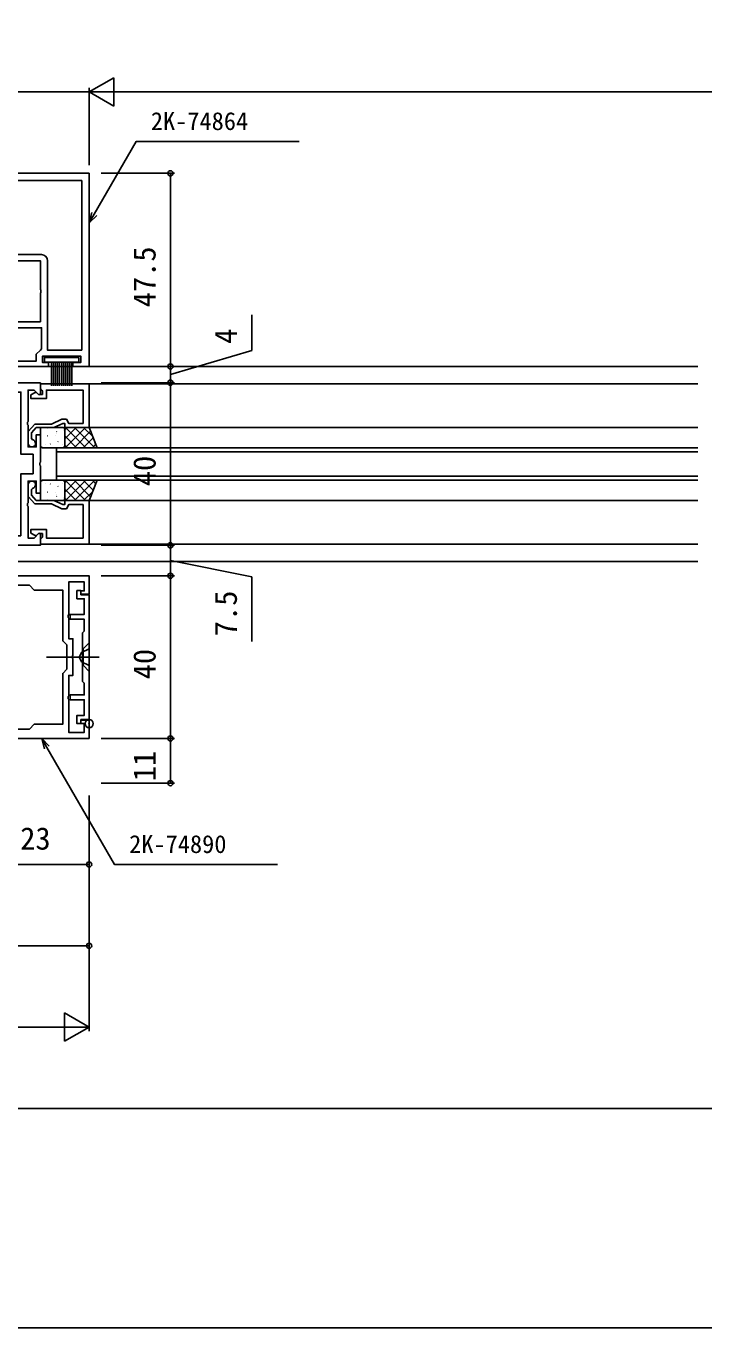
# Model space of a CAD drawing. Units: millimetres, scale not verified. Extents: x -437 to 438, y -681 to 679.
# Drawn here: x 25.3 to 192.1, y -681.2 to -361 of the extents above; entities that cross this region are included whole.
import ezdxf
from ezdxf.enums import TextEntityAlignment as Align

# ---------------------------------------------------------------- set-up
doc = ezdxf.new("R2010")
doc.units = ezdxf.units.MM
doc.header["$LTSCALE"] = 4
doc.header["$PDMODE"] = 32
doc.header["$PDSIZE"] = 2
for name, color, linetype in [('0-2_YKK_11', 7, 'Continuous'), ('0-3_YKK_12', 2, 'Continuous'), ('0-4_YKK_13', 4, 'Continuous'), ('0-6_YKK_D', 6, 'Continuous'), ('0-7_YKK_ZWAK', 7, 'Continuous')]:
    doc.layers.add(name, color=color, linetype=linetype)
doc.styles.add('ＭＳ ゴシック', font='')
doc.styles.get('ＭＳ ゴシック').set_extended_font_data('MS Gothic')

msp = doc.modelspace()

# ---------------------------------------------------------------- linework, layer by layer
at = {"layer": '0-2_YKK_11'}
for points in [[(5.8, -444.7), (30.8, -444.7), (30.8, -443.7), (29.3, -443.7), (29.3, -442.2), (38.8, -442.2), (38.8, -443.7), (36.8, -443.7), (36.8, -444.7), (40.8, -444.7), (40.8, -397.2), (5.8, -397.2)], [(39, -440.7), (39, -399), (7.6, -399), (7.6, -415.7), (10.3, -415.7), (10.8, -415.2), (13.7, -415.2), (14.772, -415.7), (17.8, -415.7)], [(17.8, -418.7), (28.8, -418.7), (28.8, -425.742), (28.92, -425.925), (28.92, -426.475), (28.8, -426.658), (28.8, -433.7), (17.8, -433.7)], [(19.279, -416.95), (19.575, -417.2), (29.1, -417.2)], [(30.6, -418.7), (30.6, -440.7), (39, -440.7)], [(9.1, -443.4), (27.8, -443.4), (27.8, -441.7), (28.8, -440.7), (29.1, -440.4), (29.1, -435.2), (19.8, -435.2), (18.3, -437.342), (18.3, -437.6)], [(28.8, -448.7), (5.8, -448.7)], [(25.8, -478.242), (25.8, -472.9), (27.8, -472.9), (27.8, -475.9), (28.8, -475.9), (28.8, -469.158), (28.68, -468.975), (28.68, -468.425), (28.8, -468.242), (28.8, -461.5), (27.8, -461.5), (27.8, -464.5), (25.8, -464.5), (25.8, -459.158), (25.68, -458.975), (25.68, -458.425), (25.8, -458.242), (25.8, -450.5), (27.276, -450.5), (28.43, -451.654), (28.8, -451.5), (28.8, -448.7)], [(40.8, -449), (28.8, -449), (28.8, -450.2), (29.1, -450.5), (29.3, -450.7), (29.3, -451.6), (28.35, -451.6), (27.85, -451.1), (27.539, -451.1), (26.5, -451.7), (26.5, -452.6), (30.3, -452.6), (30.3, -450.5), (39.3, -450.5), (39.3, -458.7), (35.8, -458.7), (35.223, -457.7), (34.078, -457.7), (31.505, -458.9), (27.45, -458.9), (25.8, -460.687), (25.8, -463.6)], [(26.85, -462.713), (26.6, -462.417), (26.6, -461), (27.8, -459.7), (32.155, -459.7), (34.3, -458.7), (34.8, -458.7), (34.8, -459.7), (40.8, -459.7), (40.8, -449)], [(40.8, -488.4), (28.8, -488.4), (28.8, -487.2), (29.1, -486.9), (29.3, -486.7), (29.3, -485.8), (28.35, -485.8), (27.85, -486.3), (27.539, -486.3), (26.5, -485.7), (26.5, -484.8), (30.3, -484.8), (30.3, -486.9), (39.3, -486.9), (39.3, -478.7), (35.8, -478.7), (35.223, -479.7), (34.078, -479.7), (31.505, -478.5), (27.45, -478.5), (25.8, -476.713), (25.8, -473.8)], [(26.85, -474.687), (26.6, -474.983), (26.6, -476.4), (27.8, -477.7), (32.155, -477.7), (34.3, -478.7), (34.8, -478.7), (34.8, -477.7), (40.8, -477.7), (40.8, -488.4)], [(5.8, -488.7), (28.8, -488.7), (28.8, -485.9), (28.43, -485.746), (27.276, -486.9), (25.8, -486.9), (25.8, -479.158), (25.68, -478.975), (25.68, -478.425), (25.8, -478.242)], [(17.8, -496.2), (40.8, -496.2), (40.8, -500.7), (38.8, -500.7), (38.8, -499.9), (39.6, -499.9), (39.6, -497.7), (35.8, -497.7), (35.8, -505.742), (35.68, -505.925), (35.68, -506.475), (35.8, -506.658), (35.8, -511.7), (36.8, -511.7), (36.8, -515.742), (36.68, -515.925), (36.68, -516.475), (36.8, -516.658), (36.8, -520.7), (35.8, -520.7), (35.8, -525.742), (35.68, -525.925), (35.68, -526.475), (35.8, -526.658), (35.8, -534.7), (39.6, -534.7), (39.6, -532.5), (38.8, -532.5), (38.8, -531.7), (40.8, -531.7), (40.8, -536.2), (17.8, -536.2)]]:
    msp.add_lwpolyline(points, dxfattribs=at)
for points in [[(24, -486.4), (24, -471.1), (27, -471.1), (27, -466.3), (24, -466.3), (24, -451), (20.5, -451), (19.3, -452.2), (12.3, -452.2), (12.3, -464.7), (11.3, -465.7), (11.3, -471.7), (12.3, -472.7), (12.3, -485.2), (19.3, -485.2), (20.5, -486.4)], [(22.6, -533.9), (22.6, -518.6), (19.6, -518.6), (19.6, -513.8), (22.6, -513.8), (22.6, -498.5), (26.1, -498.5), (27.3, -499.7), (34.3, -499.7), (34.3, -512.2), (35.3, -513.2), (35.3, -519.2), (34.3, -520.2), (34.3, -532.7), (27.3, -532.7), (26.1, -533.9)], [(40.8, -531.55), (40.8, -500.85), (38.8, -500.85), (38.8, -499.85), (37.8, -499.85), (37.8, -501.85), (39.6, -501.85), (39.6, -505.7), (36.1, -505.7), (36.1, -506.9), (39.6, -506.9), (39.6, -509.8), (39.2, -510.2), (39.2, -522.2), (39.6, -522.6), (39.6, -525.5), (36.1, -525.5), (36.1, -526.7), (39.6, -526.7), (39.6, -530.55), (37.8, -530.55), (37.8, -532.55), (38.8, -532.55), (38.8, -531.55)]]:
    msp.add_lwpolyline(points, close=True, dxfattribs=at)
for centre, radius, start, end in [((29.1, -418.7), 1.5, 0.00001, 89.99999), ((26.7, -463.6), 0.9, 180, 80.40594), ((26.7, -473.8), 0.9, 279.59406, 180)]:
    msp.add_arc(centre, radius, start, end, dxfattribs=at)
msp.add_point((40.8, -532.55), dxfattribs=at)
at = {"layer": '0-3_YKK_12'}
for p, q in [((190.55, -444.7), (-147.45, -444.7)), ((28.8, -449), (190.55, -449)), ((40.8, -459.7), (190.55, -459.7)), ((32.8, -472.7), (32.8, -464.7)), ((32.8, -464.7), (190.55, -464.7)), ((32.8, -465.7), (190.55, -465.7)), ((32.8, -471.7), (190.55, -471.7)), ((32.8, -472.7), (190.55, -472.7)), ((40.8, -477.7), (190.55, -477.7)), ((28.8, -488.4), (190.55, -488.4)), ((28.8, -488.401), (36.808, -488.401)), ((190.55, -492.7), (-147.45, -492.7))]:
    msp.add_line(p, q, dxfattribs=at)
at = {"layer": '0-4_YKK_13'}
for p, q in [((31.55, -443.67), (31.55, -449.47)), ((32.05, -443.67), (32.05, -449.47)), ((32.55, -443.67), (32.55, -449.47)), ((33.05, -443.67), (33.05, -449.47)), ((33.55, -443.67), (33.55, -449.47)), ((34.05, -443.67), (34.05, -449.47)), ((34.55, -443.67), (34.55, -449.47)), ((35.05, -443.67), (35.05, -449.47)), ((35.55, -443.67), (35.55, -449.47)), ((36.05, -443.67), (36.05, -449.47)), ((36.55, -443.67), (36.55, -449.47)), ((28.8, -464.2), (28.8, -460.2)), ((29.3, -459.7), (34.3, -459.7)), ((30.081, -459.7), (30.074, -459.713)), ((30.518, -459.983), (30.51, -459.989)), ((32.722, -461.102), (32.698, -461.146)), ((32.833, -460.726), (32.745, -460.772)), ((34.612, -460.511), (34.588, -460.555)), ((37.634, -459.7), (34.8, -462.534)), ((35.389, -459.7), (34.8, -460.289)), ((34.8, -460.2), (34.8, -464.2)), ((39.879, -459.7), (34.879, -464.7)), ((39.957, -464.7), (34.957, -459.7)), ((41.178, -460.646), (37.124, -464.7)), ((42.202, -464.7), (37.202, -459.7)), ((41.702, -461.955), (39.447, -459.7)), ((30.072, -463.977), (30.065, -463.984)), ((30.53, -461.745), (30.506, -461.789)), ((31.264, -463.77), (31.24, -463.814)), ((32.538, -461.769), (32.53, -461.775)), ((33.154, -463.179), (33.13, -463.223)), ((34.26, -463.822), (34.252, -463.828)), ((37.712, -464.7), (34.8, -461.788)), ((35.467, -464.7), (34.8, -464.033)), ((41.82, -462.25), (39.37, -464.7)), ((42.461, -463.853), (41.615, -464.7)), ((29.073, -464.413), (29.049, -464.457)), ((34.3, -464.7), (29.3, -464.7)), ((28.8, -473.2), (28.8, -477.2)), ((29.073, -472.987), (29.049, -472.943)), ((34.3, -472.7), (29.3, -472.7)), ((30.072, -473.423), (30.065, -473.416)), ((31.264, -473.63), (31.24, -473.586)), ((34.26, -473.578), (34.252, -473.572)), ((37.712, -472.7), (34.8, -475.612)), ((35.467, -472.7), (34.8, -473.367)), ((34.8, -477.2), (34.8, -473.2)), ((39.879, -477.7), (34.879, -472.7)), ((39.957, -472.7), (34.957, -477.7)), ((41.178, -476.754), (37.124, -472.7)), ((42.202, -472.7), (37.202, -477.7)), ((41.82, -475.15), (39.37, -472.7)), ((42.461, -473.547), (41.615, -472.7)), ((30.53, -475.655), (30.506, -475.611)), ((32.538, -475.631), (32.53, -475.625)), ((32.722, -476.298), (32.698, -476.254)), ((32.833, -476.674), (32.745, -476.628)), ((33.154, -474.221), (33.13, -474.177)), ((34.612, -476.889), (34.588, -476.845)), ((37.634, -477.7), (34.8, -474.866)), ((35.389, -477.7), (34.8, -477.111)), ((41.702, -475.445), (39.447, -477.7)), ((29.3, -477.7), (34.3, -477.7)), ((30.081, -477.7), (30.074, -477.687)), ((30.518, -477.417), (30.51, -477.411)), ((43.3, -516.2), (30.3, -516.2)), ((40.8, -519.7), (39.3, -518.2))]:
    msp.add_line(p, q, dxfattribs=at)
for points in [[(38.3, -442.471), (29.8, -442.471), (29.8, -443.671), (38.3, -443.671)], [(42.8, -464.7), (40.8, -459.7), (34.8, -459.7), (34.8, -464.7)], [(42.8, -472.7), (40.8, -477.7), (34.8, -477.7), (34.8, -472.7)]]:
    msp.add_lwpolyline(points, close=True, dxfattribs=at)
for points in [[(40.8, -514.15), (38.944, -515.055), (38.336, -516.2)], [(40.8, -519.7), (40.8, -512.7), (39.3, -514.2), (39.3, -518.2)], [(40.8, -518.25), (38.944, -517.345), (38.336, -516.2)]]:
    msp.add_lwpolyline(points, dxfattribs=at)
for centre, start, end in [((29.3, -460.2), 90, 180), ((34.3, -460.2), 0, 90), ((29.3, -464.2), 180, 270), ((34.3, -464.2), 270, 0), ((29.3, -473.2), 90, 180), ((34.3, -473.2), 0, 90), ((29.3, -477.2), 180, 270), ((34.3, -477.2), 270, 0)]:
    msp.add_arc(centre, 0.5, start, end, dxfattribs=at)
at = {"layer": '0-6_YKK_D'}
for p, q in [((40.8, -377.2), (46.862, -373.7)), ((46.862, -380.7), (46.862, -373.7)), ((5.8, -377.2), (40.8, -377.2)), ((40.8, -395.2), (40.8, -376.2)), ((40.8, -395.2), (40.8, -376.2)), ((40.8, -377.2), (46.862, -380.7)), ((40.8, -377.2), (52.924, -377.2)), ((47.8, -377.2), (376.3, -377.2)), ((43.8, -397.2), (61.8, -397.2)), ((60.8, -397.2), (60.8, -444.699)), ((60.8, -444.699), (60.8, -448.7)), ((43.8, -448.699), (61.8, -448.699)), ((43.8, -448.7), (61.8, -448.7)), ((60.8, -448.699), (60.8, -488.699)), ((43.8, -488.699), (61.8, -488.699)), ((43.8, -488.699), (61.8, -488.699)), ((60.8, -488.699), (60.8, -496.2)), ((43.8, -496.2), (61.8, -496.2)), ((43.8, -496.2), (61.8, -496.2)), ((60.8, -496.2), (60.8, -536.2)), ((43.8, -536.2), (61.8, -536.2)), ((43.8, -536.2), (61.8, -536.2)), ((60.8, -536.2), (60.8, -547.2)), ((43.8, -547.2), (61.8, -547.2)), ((40.8, -550.2), (40.8, -588.2)), ((40.8, -550.2), (40.8, -568.2)), ((40.8, -550.2), (40.8, -608.2)), ((17.8, -567.2), (40.8, -567.2)), ((5.8, -587.2), (40.8, -587.2)), ((40.8, -607.2), (34.738, -603.7)), ((34.738, -603.7), (34.738, -610.7)), ((-331.699, -607.2), (33.8, -607.2)), ((40.8, -607.2), (28.676, -607.2)), ((40.8, -607.2), (34.738, -610.7)), ((376.3, -627.2), (-334.7, -627.2))]:
    msp.add_line(p, q, dxfattribs=at)
for points in [[(40.8, -409.418), (42.075, -407.21), (52.371, -389.376), (92.45, -389.376)], [(42.667, -407.551), (40.8, -409.418), (41.483, -406.868)], [(60.8, -446.699), (80.8, -440.764), (80.8, -432.034)], [(60.8, -492.45), (80.8, -496.485), (80.8, -512.332)], [(29.823, -538.75), (29.139, -536.2), (31.006, -538.067)], [(29.139, -536.2), (30.414, -538.408), (47.037, -567.2), (87.116, -567.2)]]:
    msp.add_lwpolyline(points, dxfattribs=at)
for centre in [(60.8, -397.2), (60.8, -444.699), (60.8, -444.699), (60.8, -448.699), (60.8, -448.7), (60.8, -488.699), (60.8, -488.699), (60.8, -496.2), (60.8, -496.2), (60.8, -536.2), (60.8, -536.2), (60.8, -547.2), (40.8, -567.2), (40.8, -587.2)]:
    msp.add_circle(centre, 0.637, dxfattribs=at)
at = {"layer": '0-7_YKK_ZWAK'}
msp.add_lwpolyline([(-436.7, -681.2), (438.3, -681.2), (438.3, 643.8)], dxfattribs=at)

# ---------------------------------------------------------------- texts
at = {"layer": '0-6_YKK_D', "style": 'ＭＳ ゴシック'}
for s, height, p in [('2K-74864', 4.399, (55.978, -387.876)), ('23', 5.499, (23.845, -565.2)), ('2K-74890', 4.399, (50.644, -565.7))]:
    msp.add_text(s, height=height, dxfattribs=at).set_placement(p, align=Align.BOTTOM_LEFT)
for s, p in [('47.5', (58.8, -430.154)), ('4', (78.8, -439.147)), ('40', (58.8, -474.154)), ('7.5', (78.8, -511.056)), ('40', (58.8, -521.655)), ('11', (58.8, -546.707))]:
    msp.add_text(s, height=5.499, rotation=90, dxfattribs=at).set_placement(p, align=Align.BOTTOM_LEFT)

doc.saveas('drawing.dxf')
